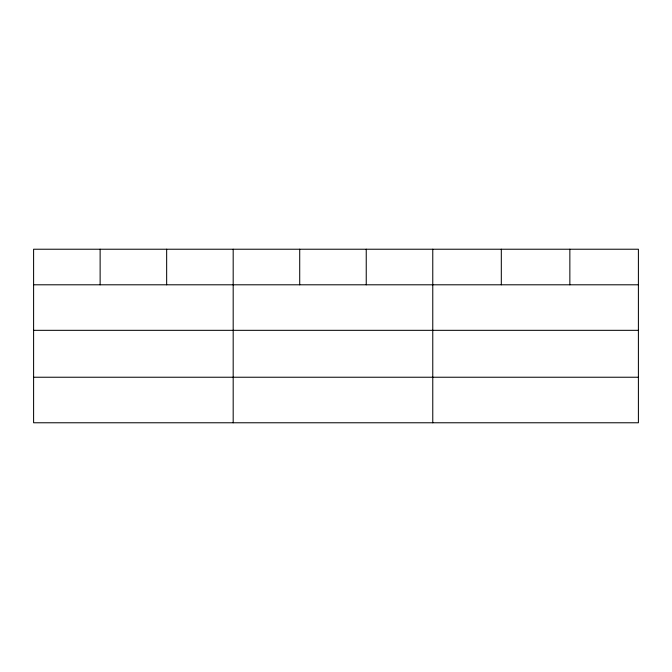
<?xml version="1.0" encoding="UTF-8"?>
<svg xmlns="http://www.w3.org/2000/svg" width="672" height="672" viewBox="0 0 672 672"><rect width="100%" height="100%" fill="white"/><g stroke="black" fill="none" stroke-linecap="round" stroke-linejoin="round"><path stroke-width="1.01" d="M638.4 330.33L638.4 249.228L33.6 249.228L33.6 422.772L638.4 422.772L638.4 330.33L33.6 330.33M33.6 284.794L638.4 284.794M33.6 377.236L638.4 377.236M569.856 249.228L569.856 284.794M501.312 249.228L501.312 284.794M432.768 249.228L432.768 422.772M366.24 249.228L366.24 284.794M299.712 249.228L299.712 284.794M233.184 249.228L233.184 422.772M166.656 249.228L166.656 284.794M100.128 249.228L100.128 284.794"/></g></svg>
